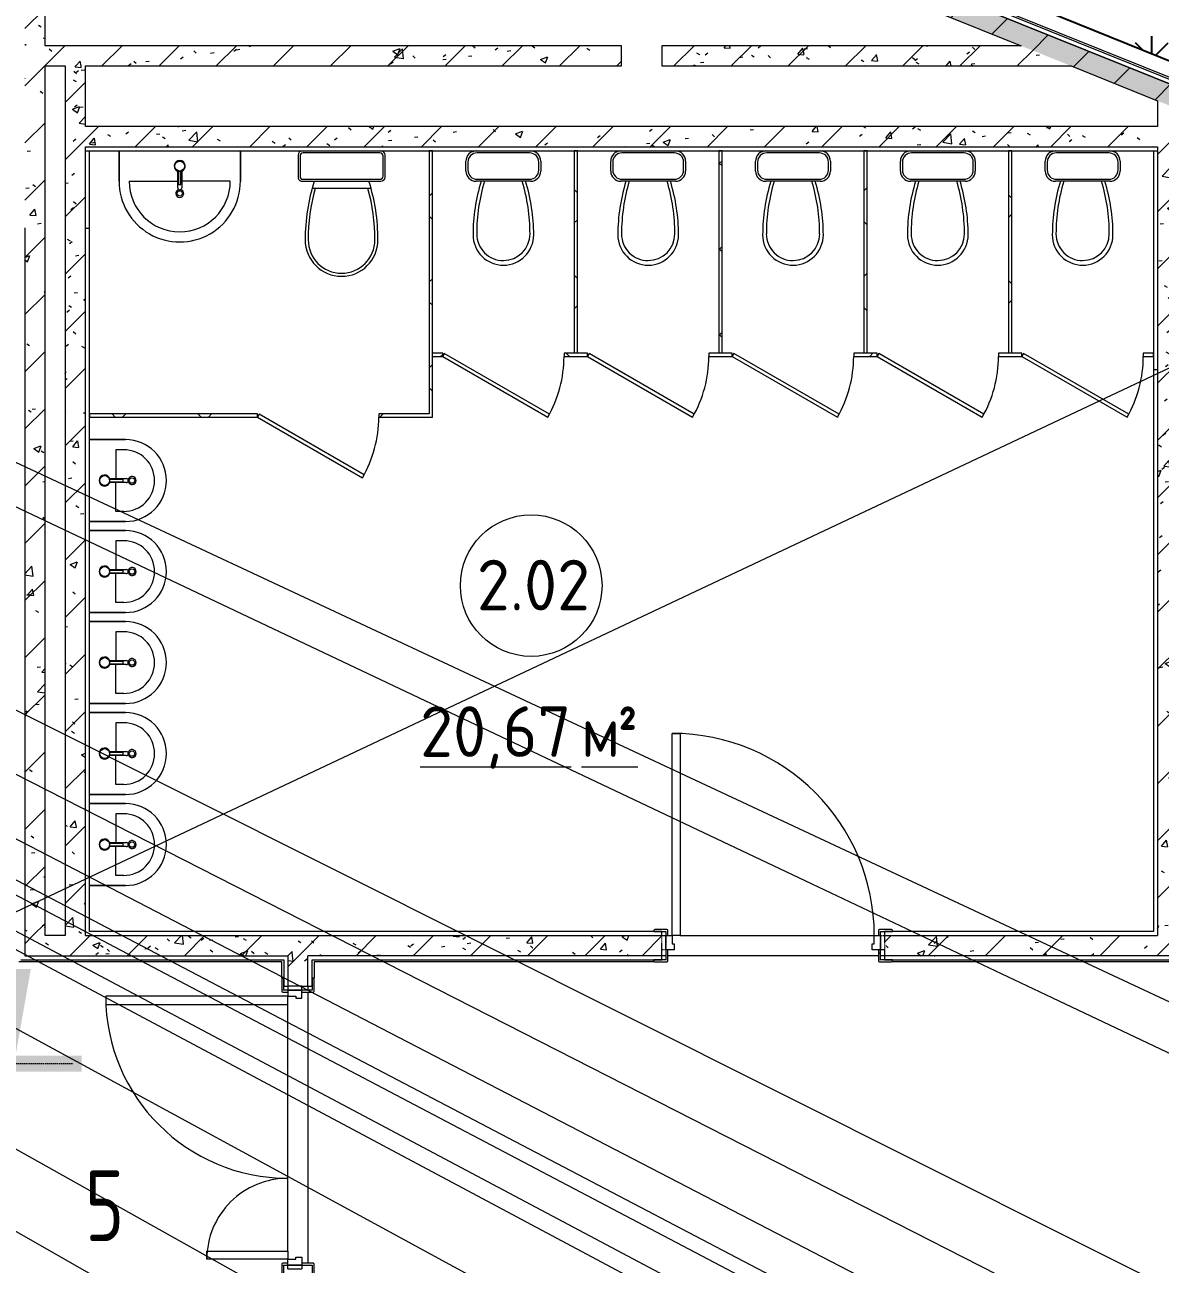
# Model space of a CAD drawing. Header units: millimetres. Extents: x -584918 to 2941280, y 3000189 to 4229862.
# Drawn here: x 164261 to 169875, y 3844641 to 3850769 of the extents above; entities that cross this region are included whole.
import ezdxf

# ---------------------------------------------------------------- set-up
doc = ezdxf.new("R2010")
doc.units = ezdxf.units.MM
doc.linetypes.add('ASVP_Линия разреза', pattern=[20, 0, -10, 0, -10])
doc.linetypes.add('ASVP_Невидимые', pattern=[5, 3, -2])
for name, color, linetype, lineweight in [('Двери', 7, 'Continuous', 0), ('Марки помещений', 7, 'Continuous', 0), ('Обобщенные модели', 7, 'Continuous', 0), ('Перекрытие', 7, 'Continuous', 0), ('Разрезы', 7, 'Continuous', 0), ('Сантехника', 7, 'Continuous', 0), ('Стены внутренние', 7, 'Continuous', 0), ('Стены наружные', 7, 'Continuous', 0), ('Стены несущие', 7, 'Continuous', 0), ('Стены отделка', 7, 'Continuous', 0), ('Стены перегородки', 7, 'Continuous', 0), ('экспертиза ДУ', 1, 'Continuous', 0), ('экспертиза ДУ пояснения', 6, 'Continuous', 0), ('экспертиза условные обозначения', 1, 'Continuous', 0)]:
    doc.layers.add(name, color=color, linetype=linetype, lineweight=lineweight)
doc.styles.add('GOST Common_2', font='', dxfattribs={"height": 500})
doc.styles.add('GOST Common_3', font='', dxfattribs={"width": 0.9, "height": 500})
doc.styles.add('GOST Common_4', font='', dxfattribs={"width": 0.8, "height": 700})
doc.styles.get('GOST Common_2').set_extended_font_data('GOST Common')
doc.styles.get('GOST Common_3').set_extended_font_data('GOST Common')
doc.styles.get('GOST Common_4').set_extended_font_data('GOST Common')
pattern_1 = [(45, (184030.3, 3824416.36), (-141.4214, 141.4214), [])]
pattern_2 = [(50, (184030.3, 3824416.36), (364.368, -31.8783), [38.1, -419.1]), (355, (184030.3, 3824416.36), (-70.486, 382.1133), [30.48, -335.28]), (100.451, (184060.67, 3824413.7), (293.885, 350.2334), [32.38, -356.18]), (46.184, (184030.3, 3824517.96), (542.1585, -84.086), [57.15, -628.65]), (96.636, (184075.5, 3824510.96), (474.805, 494.8554), [48.57, -534.27]), (351.184, (184030.3, 3824517.96), (474.81, 494.85), [45.72, -502.92]), (21, (184081.1, 3824492.56), (303.2285, -204.5305), [38.1, -419.1]), (326, (184081.1, 3824492.56), (123.604, 368.376), [30.48, -335.28]), (71.451, (184106.37, 3824475.52), (426.834, 163.8427), [32.38, -356.18]), (37.5, (184030.3, 3824416.36), (6.17665, 169.11015), [16.764, -314.452, 16.764, -323.596, -336.55]), (37.5, (184030.3, 3824416.36), (6.17665, 169.11015), [-671.576, 16.764, -319.786]), (7.5, (184030.3, 3824416.36), (133.6389, 200.3615), [16.764, -177.292, 16.764, -306.832, -128.27]), (7.5, (184030.3, 3824416.36), (133.6389, 200.3615), [-517.652, 16.764, -111.506]), (327.5, (183917.02, 3824416.36), (271.1818, -11.45836), [16.764, -110.236, 16.764, -379.476, -525.78]), (327.5, (183917.02, 3824416.36), (271.1818, -11.45836), [-523.24, 16.764, -509.016]), (317.5, (183866.22, 3824416.36), (296.2585, 50.8528), [16.764, -148.336, 16.764, -246.38, -373.38]), (317.5, (183866.22, 3824416.36), (296.2585, 50.8528), [-428.244, 16.764, -356.616])]
pattern_3 = [(45, (184030.3, 3824416.36), (-212.132, 212.132), []), (135, (184030.3, 3824416.36), (-212.132, -212.132), [])]
pattern_4 = [(90, (183626.44, 3579035.56), (-431.0523, 431.0523), [114.3, -747.8046]), (45, (183626.44, 3579035.56), (-431.0523, 431.0523), [114.3, -495.3]), (135, (183626.44, 3579035.56), (-431.0523, -431.0523), [114.3, -495.3])]

# ---------------------------------------------------------------- blocks, each defined once
blk = doc.blocks.new('ASVP_ДверьДеревянная_2 полотна - Межкомнатная 1300х2000h_полотна_ Г Л _1220 в свету_-7531502-АР Этаж 02')
at = {"layer": 'Двери', "lineweight": 18}
for p, q in [((650, 950), (610, 950)), ((610, 950), (610, 50)), ((650, 50), (650, 950)), ((-650, 450), (-610, 450)), ((-650, 50), (-650, 450)), ((-610, 450), (-610, 50)), ((-680, 50), (-650, 50)), ((-680, -20), (-680, 50)), ((-610, 50), (-650, 50)), ((-650, 50), (-650, 10)), ((-650, 10), (-640, 10)), ((-640, 10), (-640, -20)), ((610, 50), (650, 50)), ((650, 10), (640, 10)), ((640, 10), (640, -20)), ((680, 50), (650, 50)), ((650, 50), (650, 10)), ((680, -20), (680, 50)), ((-640, -20), (-680, -20)), ((640, -20), (680, -20))]:
    blk.add_line(p, q, dxfattribs=at)
at = {"layer": 'Двери', "linetype": 'ASVP_Невидимые', "lineweight": 18}
for p, q in [((-700, 50), (-680, 50)), ((-700, -20), (-700, 50)), ((-680, 50), (-680, -20)), ((700, 50), (680, 50)), ((680, 50), (680, -20)), ((700, -20), (700, 50)), ((-680, -20), (-700, -20)), ((680, -20), (700, -20))]:
    blk.add_line(p, q, dxfattribs=at)
at = {"layer": 'Двери'}
for centre, radius, start, end in [((650, 50), 900, 90, 180), ((-650, 50), 400, 360, 90)]:
    blk.add_arc(centre, radius, start, end, dxfattribs=at)
blk = doc.blocks.new('ASVP_НАЛИЧНИК МДФ_Двери - Наличник дверной МДФ-7523534-АР Этаж 02')
at = {"layer": 'Обобщенные модели'}
for p, q in [((-681, 0), (-740, 0)), ((-740, 0), (-740, -5)), ((-681, -1), (-681, 0)), ((-680, 50), (-680, -1)), ((-670, -5), (-670, 50)), ((670, 50), (670, -5)), ((680, -1), (680, 50)), ((740, 0), (681, 0)), ((681, 0), (681, -1)), ((740, -5), (740, 0)), ((-735, -10), (-675, -10)), ((-680, -1), (-681, -1)), ((675, -10), (735, -10)), ((681, -1), (680, -1))]:
    blk.add_line(p, q, dxfattribs=at)
for centre, start, end in [((-735, -5), 180, 270), ((-675, -5), 270, 360), ((675, -5), 180, 270), ((735, -5), 270, 360)]:
    blk.add_arc(centre, 5, start, end, dxfattribs=at)
blk = doc.blocks.new('ASVP_НАЛИЧНИК МДФ_Двери - Наличник дверной МДФ-V56-АР Этаж 02')
at = {"layer": 'Обобщенные модели'}
for p, q in [((-681, 0), (-740, 0)), ((-740, 0), (-740, -5)), ((-681, -1), (-681, 0)), ((-680, 20), (-680, -1)), ((-670, -5), (-670, 20)), ((670, 20), (670, -5)), ((680, -1), (680, 20)), ((740, 0), (681, 0)), ((681, 0), (681, -1)), ((740, -5), (740, 0)), ((-735, -10), (-675, -10)), ((-680, -1), (-681, -1)), ((675, -10), (735, -10)), ((681, -1), (680, -1))]:
    blk.add_line(p, q, dxfattribs=at)
for centre, start, end in [((-735, -5), 180, 270), ((-675, -5), 270, 360), ((675, -5), 180, 270), ((735, -5), 270, 360)]:
    blk.add_arc(centre, 5, start, end, dxfattribs=at)
blk = doc.blocks.new('ASVP_ДверьДеревянная_1 полотно - Санузел 1000х2000h_полотно_ Г Пр _950 в свету_-7523500-АР Этаж 02')
at = {"layer": 'Двери', "lineweight": 18}
for p, q in [((-500, 1050), (-460, 1050)), ((-500, 50), (-500, 1050)), ((-460, 1050), (-460, 50)), ((-530, 50), (-500, 50)), ((-530, -20), (-530, 50)), ((-460, 50), (-500, 50)), ((-500, 50), (-500, 10)), ((-500, 10), (-490, 10)), ((-490, 10), (-490, -20)), ((490, 10), (500, 10)), ((490, -20), (490, 10)), ((500, 50), (530, 50)), ((500, 10), (500, 50)), ((530, 50), (530, -20)), ((-490, -20), (-530, -20)), ((530, -20), (490, -20))]:
    blk.add_line(p, q, dxfattribs=at)
at = {"layer": 'Двери', "linetype": 'ASVP_Невидимые', "lineweight": 18}
for p, q in [((-550, 50), (-530, 50)), ((-550, -20), (-550, 50)), ((-530, 50), (-530, -20)), ((530, 50), (550, 50)), ((530, -20), (530, 50)), ((550, 50), (550, -20)), ((-530, -20), (-550, -20)), ((550, -20), (530, -20))]:
    blk.add_line(p, q, dxfattribs=at)
at = {"layer": 'Двери'}
blk.add_arc((-500, 50), 1000, 0, 90, dxfattribs=at)
blk = doc.blocks.new('ASVP_НАЛИЧНИК МДФ_Двери - Наличник дверной МДФ-V67-АР Этаж 02')
at = {"layer": 'Обобщенные модели'}
h = blk.add_hatch(dxfattribs=at)
h.set_pattern_fill('FP_12', color=256, style=0, pattern_type=2)
h.set_pattern_definition([(216.87, (16235.7, -21312.83), (1249.4985, 833.00223), [208.25, -1874.25]), (206.565, (16485.6, -21437.78), (-416.4998, -416.4999), [465.661, -465.661]), (198.435, (16485.6, -21646.03), (-832.99954, -416.50086), [263.418, -1053.671])])
h.paths.add_polyline_path([(-585, -10), (-525, -10), (-521.5, -8.5), (-520, -5), (-520, 50), (-530, 50), (-531, 0), (-590, -1), (-590, -5), (-588.5, -8.5)])
h.paths.add_polyline_path([(530, -10), (585, -10), (588.5, -8.5), (590, -5), (590, 0), (530, 0), (530, 50), (520, 50), (520, -5), (521.5, -8.5), (525, -10)])
for p, q in [((-531, 0), (-590, 0)), ((-590, 0), (-590, -5)), ((-531, -1), (-531, 0)), ((-530, 50), (-530, -1)), ((-520, -5), (-520, 50)), ((520, 50), (520, -5)), ((530, -1), (530, 50)), ((590, 0), (531, 0)), ((531, 0), (531, -1)), ((590, -5), (590, 0)), ((-585, -10), (-525, -10)), ((-530, -1), (-531, -1)), ((525, -10), (585, -10)), ((531, -1), (530, -1))]:
    blk.add_line(p, q, dxfattribs=at)
for centre, start, end in [((-585, -5), 180, 270), ((-525, -5), 270, 360), ((525, -5), 180, 270), ((585, -5), 270, 360)]:
    blk.add_arc(centre, 5, start, end, dxfattribs=at)
blk = doc.blocks.new('ASVP_НАЛИЧНИК МДФ_Двери - Наличник дверной МДФ-V68-АР Этаж 02')
at = {"layer": 'Обобщенные модели'}
for p, q in [((-531, 0), (-590, 0)), ((-590, 0), (-590, -5)), ((-531, -1), (-531, 0)), ((-530, 20), (-530, -1)), ((-520, -5), (-520, 20)), ((520, 20), (520, -5)), ((530, -1), (530, 20)), ((590, 0), (531, 0)), ((531, 0), (531, -1)), ((590, -5), (590, 0)), ((-585, -10), (-525, -10)), ((-530, -1), (-531, -1)), ((525, -10), (585, -10)), ((531, -1), (530, -1))]:
    blk.add_line(p, q, dxfattribs=at)
for centre, start, end in [((-585, -5), 180, 270), ((-525, -5), 270, 360), ((525, -5), 180, 270), ((585, -5), 270, 360)]:
    blk.add_arc(centre, 5, start, end, dxfattribs=at)
blk = doc.blocks.new('ASVP_2D_Раковина - Раковина 405х380 _детская_-7545342-АР Этаж 02')
at = {"layer": 'Сантехника'}
for p, q in [((-311.6, 187.5), (-311.6, 10)), ((-311.6, 10), (-311.6, 187.5)), ((-119.1, 110.6), (-119.1, 191.9)), ((-99.1, 191.9), (-99.1, 110.6)), ((93.4, 10), (93.4, 187.5)), ((93.4, 187.5), (93.4, 10)), ((-261.6, 179.3), (-261.6, 140)), ((-261.6, 140), (-119.1, 140)), ((-115.1, 176), (-115.1, 109.6)), ((-103.1, 176), (-115.1, 176)), ((-103.1, 109.6), (-103.1, 176)), ((43.4, 140), (-99.1, 140)), ((43.4, 179.3), (43.4, 140))]:
    blk.add_line(p, q, dxfattribs=at)
for centre, radius in [((-109.1, 220), 13.3), ((-109.1, 85), 24.5)]:
    blk.add_circle(centre, radius, dxfattribs=at)
for centre, radius, start, end in [((-109.1, 187.5), 202.5, 360, 180), ((-109.1, 187.5), 202.5, 360, 180), ((-109.1, 179.3), 152.5, 0, 180), ((-109.1, 220), 20, 284.14377, 255.85623), ((-109.1, 191.9), 10, 0, 180), ((-109.1, 85), 27.5, 102.60426, 77.39774), ((-109.1, 85), 25.3, 76.29328, 103.7089)]:
    blk.add_arc(centre, radius, start, end, dxfattribs=at)
blk = doc.blocks.new('Д_Эскиз_1П - Дверь_в_трансформируемой_перегородке-7567258-АР Этаж 02')
at = {"layer": 'Двери'}
for p, q in [((-292, 5.9), (-300, -8)), ((227.6, -294.1), (-292, 5.9)), ((-300, -8), (219.6, -308)), ((219.6, -308), (227.6, -294.1))]:
    blk.add_line(p, q, dxfattribs=at)
blk.add_arc((-300, -8), 600, 330, 360, dxfattribs=at)
blk = doc.blocks.new('ASVP_2D_Унитаз_Слив - Унитаз детский-7543592-АР Этаж 02')
at = {"layer": 'Сантехника'}
for p, q in [((-244.1, 160), (25.9, 160)), ((20.9, 150), (-239.1, 150)), ((-294.1, 60), (-294.1, 110)), ((-284.1, 105), (-284.1, 65)), ((65.9, 65), (65.9, 105)), ((75.9, 110), (75.9, 60)), ((-239.1, 20), (20.9, 20))]:
    blk.add_line(p, q, dxfattribs=at)
for centre, radius, start, end in [((-109.1, 425), 150, 90.09963, 180), ((-109.1, 420.1), 131.9, 90, 180), ((-109.1, 425), 150, 0, 90.09963), ((-109.1, 420.1), 131.9, 360, 90), ((638.7, 425), 897.8, 180, 197.16724), ((661.9, 420.1), 902.8, 180, 196.74355), ((-880.1, 420.1), 902.8, 343.25645, 360), ((-856.9, 425), 897.8, 342.83276, 0), ((-244.1, 110), 50, 90, 180), ((-239.1, 105), 45, 90, 180), ((20.9, 105), 45, 0, 90), ((25.9, 110), 50, 0, 90), ((-239.1, 65), 45, 180, 270), ((20.9, 65), 45, 270, 0), ((-244.1, 60), 50, 180, 270), ((25.9, 60), 50, 270, 0)]:
    blk.add_arc(centre, radius, start, end, dxfattribs=at)
blk = doc.blocks.new('ASVP_2D_Унитаз_Слив - Унитаз для взрослых-7543800-АР Этаж 02')
at = {"layer": 'Сантехника'}
for p, q in [((-254.8, 195), (36.7, 195)), ((-324.1, 140), (-324.1, 30)), ((-314.1, 135), (-314.1, 35)), ((85.9, 160), (-304.1, 160)), ((80.9, 150), (-299.1, 150)), ((95.9, 35), (95.9, 135)), ((105.9, 30), (105.9, 140)), ((-299.1, 20), (80.9, 20))]:
    blk.add_line(p, q, dxfattribs=at)
for centre, radius, start, end in [((-109.1, 450), 180, 90, 180), ((-109.1, 450), 165, 90, 180), ((-109.1, 450), 180, 0, 90), ((-109.1, 450), 165, 0, 90), ((676.9, 450), 966, 180, 197.47018), ((691.9, 450), 966, 180, 195.30619), ((-910.1, 450), 966, 344.69381, 0), ((-895.1, 450), 966, 342.52982, 0), ((-304.1, 140), 20, 90, 180), ((-299.1, 135), 15, 90, 180), ((80.9, 135), 15, 360, 90), ((85.9, 140), 20, 360, 90), ((-304.1, 30), 20, 180, 270), ((-299.1, 35), 15, 180, 270), ((80.9, 35), 15, 270, 0), ((85.9, 30), 20, 270, 360)]:
    blk.add_arc(centre, radius, start, end, dxfattribs=at)
blk = doc.blocks.new('ASVP_2D_Раковина - Раковина 600х450-7567269-АР Этаж 02')
at = {"layer": 'Сантехника'}
for p, q in [((-119.1, 110.6), (-119.1, 191.9)), ((-99.1, 191.9), (-99.1, 110.6)), ((-409.1, 160), (-409.1, 10)), ((-409.1, 10), (-409.1, 160)), ((-359.1, 160), (-119.1, 160)), ((-115.1, 176), (-115.1, 109.6)), ((-103.1, 176), (-115.1, 176)), ((-103.1, 109.6), (-103.1, 176)), ((140.9, 160), (-99.1, 160)), ((190.9, 10), (190.9, 160)), ((190.9, 160), (190.9, 10))]:
    blk.add_line(p, q, dxfattribs=at)
for centre, radius in [((-109.1, 220), 13.3), ((-109.1, 85), 24.5)]:
    blk.add_circle(centre, radius, dxfattribs=at)
for centre, radius, start, end in [((-109.1, 160), 300, 360, 180), ((-109.1, 160), 300, 360, 180), ((-109.1, 160), 250, 0, 180), ((-109.1, 220), 20, 284.14377, 255.85623), ((-109.1, 191.9), 10, 0, 180), ((-109.1, 85), 27.5, 102.60426, 77.39774), ((-109.1, 85), 25.3, 76.29328, 103.7089)]:
    blk.add_arc(centre, radius, start, end, dxfattribs=at)
blk = doc.blocks.new('ASVP_Марка_Помещение_ДваЗначения - Номер Площадь-685795-АР Этаж 02')
at = {"layer": 'Марки помещений'}
blk.add_circle((0, 0), 3.5, dxfattribs=at)
blk = doc.blocks.new('Разрез - Номер вида сзади_3_5 мм-64069-АР Этаж 02')
at = {"layer": 'Разрезы'}
for points in [[(9.798, 0.404), (9.798, -0.394), (-0.333, -0.394), (-0.333, 0.404)], [(2.176, -4.675), (3, 0), (3.824, -4.675)]]:
    blk.add_hatch(color=256, dxfattribs=at).paths.add_polyline_path(points)
at = {"layer": 'Разрезы', "lineweight": 20}
blk.add_line((3, -3), (3, -9.663), dxfattribs=at)

msp = doc.modelspace()

# ---------------------------------------------------------------- hatches: boundary and pattern name
at = {"layer": 'Стены внутренние'}
h = msp.add_hatch(dxfattribs=at)
h.set_pattern_fill('FP_1', color=256, style=0, pattern_type=2)
h.set_pattern_definition(pattern_1)
h.paths.add_polyline_path([(173111.203, 3849084.077), (173111.203, 3849191.891), (164153.668, 3852801.644), (164116.291, 3852708.892), (173043.663, 3849111.294)])
h = msp.add_hatch(dxfattribs=at)
h.set_pattern_fill('FP_2', color=256, style=0, pattern_type=2)
h.set_pattern_definition(pattern_2)
h.paths.add_polyline_path([(173111.203, 3849084.077), (173111.203, 3849191.891), (164153.668, 3852801.644), (164116.291, 3852708.892), (173043.663, 3849111.294)])
h = msp.add_hatch(dxfattribs=at)
h.set_pattern_fill('FP_1', color=256, style=0, pattern_type=2)
h.set_pattern_definition(pattern_1)
h.paths.add_polyline_path([(164314.328, 3846265.697), (164361.203, 3846265.697), (164361.203, 3852610.196), (164261.203, 3852650.495), (164261.203, 3846265.697)])
h = msp.add_hatch(dxfattribs=at)
h.set_pattern_fill('FP_2', color=256, style=0, pattern_type=2)
h.set_pattern_definition(pattern_2)
h.paths.add_polyline_path([(164314.328, 3846265.697), (164361.203, 3846265.697), (164361.203, 3852610.196), (164261.203, 3852650.495), (164261.203, 3846265.697)])
h = msp.add_hatch(dxfattribs=at)
h.set_pattern_fill('FP_1', color=256, style=0, pattern_type=2)
h.set_pattern_definition(pattern_1)
h.paths.add_polyline_path([(164461.203, 3850565.697), (167211.203, 3850565.697), (167211.203, 3850665.697), (164361.203, 3850665.697), (164361.203, 3850565.697), (164366.241, 3850565.697)])
h = msp.add_hatch(dxfattribs=at)
h.set_pattern_fill('FP_2', color=256, style=0, pattern_type=2)
h.set_pattern_definition(pattern_2)
h.paths.add_polyline_path([(164461.203, 3850565.697), (167211.203, 3850565.697), (167211.203, 3850665.697), (164361.203, 3850665.697), (164361.203, 3850565.697), (164366.241, 3850565.697)])
h = msp.add_hatch(dxfattribs=at)
h.set_pattern_fill('FP_1', color=256, style=0, pattern_type=2)
h.set_pattern_definition(pattern_1)
h.paths.add_polyline_path([(169434.588, 3850565.697), (169186.44, 3850665.697), (167411.203, 3850665.697), (167411.203, 3850565.697), (169422.063, 3850565.697)])
h = msp.add_hatch(dxfattribs=at)
h.set_pattern_fill('FP_2', color=256, style=0, pattern_type=2)
h.set_pattern_definition(pattern_2)
h.paths.add_polyline_path([(169434.588, 3850565.697), (169186.44, 3850665.697), (167411.203, 3850665.697), (167411.203, 3850565.697), (169422.063, 3850565.697)])
h = msp.add_hatch(dxfattribs=at)
h.set_pattern_fill('FP_1', color=256, style=0, pattern_type=2)
h.set_pattern_definition(pattern_1)
h.paths.add_polyline_path([(164561.203, 3846265.697), (164561.203, 3850565.697), (164461.203, 3850565.697), (164461.203, 3846265.697), (164530.628, 3846265.697)])
h = msp.add_hatch(dxfattribs=at)
h.set_pattern_fill('FP_2', color=256, style=0, pattern_type=2)
h.set_pattern_definition(pattern_2)
h.paths.add_polyline_path([(164561.203, 3846265.697), (164561.203, 3850565.697), (164461.203, 3850565.697), (164461.203, 3846265.697), (164530.628, 3846265.697)])
h = msp.add_hatch(dxfattribs=at)
h.set_pattern_fill('FP_1', color=256, style=0, pattern_type=2)
h.set_pattern_definition(pattern_1)
h.paths.add_polyline_path([(169961.203, 3846265.697), (169961.203, 3850353.48), (169861.203, 3850393.778), (169861.203, 3846265.697)])
h = msp.add_hatch(dxfattribs=at)
h.set_pattern_fill('FP_2', color=256, style=0, pattern_type=2)
h.set_pattern_definition(pattern_2)
h.paths.add_polyline_path([(169961.203, 3846265.697), (169961.203, 3850353.48), (169861.203, 3850393.778), (169861.203, 3846265.697)])
h = msp.add_hatch(dxfattribs=at)
h.set_pattern_fill('FP_1', color=256, style=0, pattern_type=2)
h.set_pattern_definition(pattern_1)
h.paths.add_polyline_path([(169842.942, 3850165.697), (169861.203, 3850165.697), (169861.203, 3850265.697), (164561.203, 3850265.697), (164561.203, 3850165.697), (169360.004, 3850165.697)])
h = msp.add_hatch(dxfattribs=at)
h.set_pattern_fill('FP_2', color=256, style=0, pattern_type=2)
h.set_pattern_definition(pattern_2)
h.paths.add_polyline_path([(169842.942, 3850165.697), (169861.203, 3850165.697), (169861.203, 3850265.697), (164561.203, 3850265.697), (164561.203, 3850165.697), (169360.004, 3850165.697)])
h = msp.add_hatch(dxfattribs=at)
h.set_pattern_fill('FP_1', color=256, style=0, pattern_type=2)
h.set_pattern_definition(pattern_1)
h.paths.add_polyline_path([(164461.203, 3846165.697), (167411.203, 3846165.697), (167411.203, 3846265.697), (164261.203, 3846265.697), (164261.203, 3846165.697), (164361.203, 3846165.697)])
h.paths.add_polyline_path([(169961.203, 3846165.697), (170061.203, 3846165.697), (170061.203, 3846265.697), (168511.203, 3846265.697), (168511.203, 3846165.697), (169861.203, 3846165.697)])
h = msp.add_hatch(dxfattribs=at)
h.set_pattern_fill('FP_2', color=256, style=0, pattern_type=2)
h.set_pattern_definition(pattern_2)
h.paths.add_polyline_path([(164461.203, 3846165.697), (167411.203, 3846165.697), (167411.203, 3846265.697), (164261.203, 3846265.697), (164261.203, 3846165.697), (164361.203, 3846165.697)])
h.paths.add_polyline_path([(169961.203, 3846165.697), (170061.203, 3846165.697), (170061.203, 3846265.697), (168511.203, 3846265.697), (168511.203, 3846165.697), (169861.203, 3846165.697)])
h = msp.add_hatch(dxfattribs=at)
h.set_pattern_fill('FP_1', color=256, style=0, pattern_type=2)
h.set_pattern_definition(pattern_1)
h.paths.add_polyline_path([(165661.203, 3844565.697), (165661.203, 3844615.697), (165561.203, 3844615.697), (165561.203, 3844565.697)])
h.paths.add_polyline_path([(165631.203, 3846015.697), (165661.203, 3846015.697), (165661.203, 3846165.697), (165561.203, 3846165.697), (165561.203, 3846015.697)])
h = msp.add_hatch(dxfattribs=at)
h.set_pattern_fill('FP_2', color=256, style=0, pattern_type=2)
h.set_pattern_definition(pattern_2)
h.paths.add_polyline_path([(165661.203, 3844565.697), (165661.203, 3844615.697), (165561.203, 3844615.697), (165561.203, 3844565.697)])
h.paths.add_polyline_path([(165631.203, 3846015.697), (165661.203, 3846015.697), (165661.203, 3846165.697), (165561.203, 3846165.697), (165561.203, 3846015.697)])
at = {"layer": 'Стены наружные'}
h = msp.add_hatch(dxfattribs=at)
h.set_pattern_fill('FP_14', color=256, style=0, pattern_type=2)
h.set_pattern_definition(pattern_3)
h.paths.add_polyline_path([(166261.203, 3848829.697), (166277.203, 3848829.697), (166277.203, 3850145.697), (166261.203, 3850145.697), (166261.203, 3848845.697)])
h = msp.add_hatch(dxfattribs=at)
h.set_pattern_fill('FP_14', color=256, style=0, pattern_type=2)
h.set_pattern_definition(pattern_3)
h.paths.add_polyline_path([(166993.203, 3849145.697), (166993.203, 3850145.697), (166977.203, 3850145.697), (166977.203, 3849145.697)])
h = msp.add_hatch(dxfattribs=at)
h.set_pattern_fill('FP_14', color=256, style=0, pattern_type=2)
h.set_pattern_definition(pattern_3)
h.paths.add_polyline_path([(167709.203, 3849145.697), (167709.203, 3850145.697), (167693.203, 3850145.697), (167693.203, 3849145.697)])
h = msp.add_hatch(dxfattribs=at)
h.set_pattern_fill('FP_14', color=256, style=0, pattern_type=2)
h.set_pattern_definition(pattern_3)
h.paths.add_polyline_path([(168409.203, 3849145.697), (168425.203, 3849145.697), (168425.203, 3850145.697), (168409.203, 3850145.697), (168409.203, 3849651.906)])
h = msp.add_hatch(dxfattribs=at)
h.set_pattern_fill('FP_14', color=256, style=0, pattern_type=2)
h.set_pattern_definition(pattern_3)
h.paths.add_polyline_path([(169125.203, 3849145.697), (169141.203, 3849145.697), (169141.203, 3850145.697), (169125.203, 3850145.697), (169125.203, 3849651.906)])
h = msp.add_hatch(dxfattribs=at)
h.set_pattern_fill('FP_14', color=256, style=0, pattern_type=2)
h.set_pattern_definition(pattern_3)
h.paths.add_polyline_path([(167709.203, 3849129.697), (167759.203, 3849129.697), (167759.203, 3849145.697), (167643.203, 3849145.697), (167643.203, 3849129.697), (167693.203, 3849129.697)])
h.paths.add_polyline_path([(169841.203, 3849129.697), (169841.203, 3849145.697), (169791.203, 3849145.697), (169791.203, 3849129.697)])
h.paths.add_polyline_path([(166327.203, 3849129.697), (166327.203, 3849145.697), (166277.203, 3849145.697), (166277.203, 3849129.697)])
h.paths.add_polyline_path([(166927.203, 3849129.697), (167043.203, 3849129.697), (167043.203, 3849145.697), (166927.203, 3849145.697)])
h.paths.add_polyline_path([(168425.203, 3849129.697), (168475.203, 3849129.697), (168475.203, 3849145.697), (168359.203, 3849145.697), (168359.203, 3849129.697), (168409.203, 3849129.697)])
h.paths.add_polyline_path([(169141.203, 3849129.697), (169191.203, 3849129.697), (169191.203, 3849145.697), (169075.203, 3849145.697), (169075.203, 3849129.697), (169125.203, 3849129.697)])
h = msp.add_hatch(dxfattribs=at)
h.set_pattern_fill('FP_14', color=256, style=0, pattern_type=2)
h.set_pattern_definition(pattern_3)
h.paths.add_polyline_path([(166261.203, 3848829.697), (166261.203, 3848845.697), (166011.203, 3848845.697), (166011.203, 3848829.697)])
h.paths.add_polyline_path([(164581.203, 3848829.697), (165411.203, 3848829.697), (165411.203, 3848845.697), (164581.203, 3848845.697)])
at = {"layer": 'экспертиза условные обозначения', "lineweight": -3}
h = msp.add_hatch(dxfattribs=at)
h.set_pattern_fill('GRASS', color=3, scale=24)
h.set_pattern_definition(pattern_4)
edge = h.paths.add_edge_path()
edge.add_line((162711.203, 3849965.697), (162711.203, 3851861.507))
edge.add_arc((163820.96, 3851847.056), 1109.851, 68.7973756, 179.2539253, ccw=False)
edge.add_line((164222.357, 3852881.778), (165338.316, 3852432.063))
edge.add_line((165338.316, 3852432.063), (166048.491, 3854194.349))
edge.add_line((166048.491, 3854194.349), (159932.508, 3856664.389))
edge.add_line((159932.508, 3856664.389), (159911.203, 3849965.697))
edge.add_line((159911.203, 3849965.697), (162711.203, 3849965.697))
h = msp.add_hatch(dxfattribs=at)
h.set_pattern_fill('GRASS', color=3, scale=24)
h.set_pattern_definition(pattern_4)
edge = h.paths.add_edge_path()
edge.add_line((165449.618, 3852387.21), (166159.793, 3854149.496))
edge.add_line((166159.793, 3854149.496), (183114.838, 3847316.866))
edge.add_line((183114.838, 3847316.866), (182404.664, 3845554.58))
edge.add_line((182404.664, 3845554.58), (177800.899, 3847415.219))
edge.add_arc((177378.984, 3846379.908), 1117.981, 67.8278443, 178.9159405)
edge.add_line((176261.203, 3846401.059), (176261.203, 3844565.697))
edge.add_line((176261.203, 3844565.697), (173308.434, 3844565.697))
edge.add_line((173308.434, 3844565.697), (173311.203, 3849219.109))
edge.add_line((173311.203, 3849219.109), (169300.899, 3850840.592))
edge.add_line((169300.899, 3850840.592), (166608.434, 3851925.615))

# ---------------------------------------------------------------- linework, layer by layer
at = {"layer": 'Перекрытие'}
for p, q in [((167501.203, 3846265.697), (168461.203, 3846265.697)), ((167431.203, 3846165.697), (167411.203, 3846165.697)), ((168481.203, 3846165.697), (167441.203, 3846165.697)), ((168511.203, 3846165.697), (168491.203, 3846165.697)), ((165661.203, 3846015.697), (165661.203, 3845995.697)), ((165661.203, 3845985.697), (165661.203, 3844645.697)), ((165561.203, 3844705.697), (165561.203, 3845925.697))]:
    msp.add_line(p, q, dxfattribs=at)
at = {"layer": 'Разрезы', "linetype": 'ASVP_Линия разреза'}
msp.add_line((163191.332, 3845632.618), (164508.444, 3845632.618), dxfattribs=at)
at = {"layer": 'Стены внутренние'}
for p, q in [((165451.279, 3852311.07), (173341.203, 3849131.549)), ((165531.203, 3846135.697), (164231.203, 3846135.697)), ((165531.203, 3846055.697), (165531.203, 3846135.697)), ((167371.203, 3846135.697), (165691.203, 3846135.697)), ((165691.203, 3846135.697), (165691.203, 3846055.697)), ((167371.203, 3846135.697), (167371.203, 3846140.697)), ((168551.203, 3846135.697), (168551.203, 3846140.697)), ((170826.203, 3846135.697), (168551.203, 3846135.697)), ((165531.203, 3846055.697), (165536.203, 3846055.697)), ((165691.203, 3846055.697), (165686.203, 3846055.697))]:
    msp.add_line(p, q, dxfattribs=at)
at = {"layer": 'Стены несущие'}
for p, q in [((173311.203, 3849111.294), (164153.668, 3852801.644)), ((164361.203, 3850665.697), (164361.203, 3852610.196)), ((164361.203, 3852610.196), (169186.44, 3850665.697)), ((167211.203, 3850665.697), (164361.203, 3850665.697)), ((167211.203, 3850565.697), (167211.203, 3850665.697)), ((169186.44, 3850665.697), (167411.203, 3850665.697)), ((167411.203, 3850665.697), (167411.203, 3850565.697)), ((164361.203, 3846265.697), (164361.203, 3850565.697)), ((164361.203, 3850565.697), (164461.203, 3850565.697)), ((164461.203, 3850565.697), (164461.203, 3846265.697)), ((164561.203, 3850565.697), (167211.203, 3850565.697)), ((164561.203, 3850265.697), (164561.203, 3850565.697)), ((167411.203, 3850565.697), (169434.588, 3850565.697)), ((169434.588, 3850565.697), (169861.203, 3850393.778)), ((169861.203, 3850393.778), (169861.203, 3850265.697)), ((169861.203, 3850265.697), (164561.203, 3850265.697)), ((164561.203, 3850165.697), (169861.203, 3850165.697)), ((164561.203, 3846265.697), (164561.203, 3850165.697)), ((169861.203, 3850165.697), (169861.203, 3846265.697)), ((164261.203, 3849765.697), (164261.203, 3846165.697)), ((164461.203, 3846265.697), (164361.203, 3846265.697)), ((164561.203, 3846265.697), (167411.203, 3846265.697)), ((168511.203, 3846265.697), (169861.203, 3846265.697)), ((164261.203, 3846165.697), (165561.203, 3846165.697)), ((165561.203, 3846165.697), (165561.203, 3846015.697)), ((165661.203, 3846015.697), (165661.203, 3846165.697)), ((167411.203, 3846165.697), (165661.203, 3846165.697)), ((167411.203, 3846165.697), (167411.203, 3846195.697)), ((168511.203, 3846195.697), (168511.203, 3846165.697)), ((170161.203, 3846165.697), (168511.203, 3846165.697)), ((165631.203, 3846015.697), (165661.203, 3846015.697))]:
    msp.add_line(p, q, dxfattribs=at)
at = {"layer": 'Стены отделка'}
for p, q in [((173331.203, 3849124.797), (165447.542, 3852301.795)), ((165440.066, 3852283.245), (173311.203, 3849111.294)), ((164561.203, 3850145.697), (169861.203, 3850145.697)), ((164581.203, 3846285.697), (164581.203, 3850145.697)), ((169841.203, 3850145.697), (169841.203, 3846285.697)), ((164561.203, 3849764.102), (164581.203, 3849764.102)), ((169841.203, 3849064.102), (169861.203, 3849064.102)), ((167411.203, 3846285.697), (164581.203, 3846285.697)), ((167411.203, 3846265.697), (167411.203, 3846285.697)), ((169841.203, 3846285.697), (168511.203, 3846285.697)), ((168511.203, 3846285.697), (168511.203, 3846265.697)), ((167411.203, 3846145.697), (167411.203, 3846165.697)), ((168511.203, 3846165.697), (168511.203, 3846145.697)), ((164241.203, 3846145.697), (165541.203, 3846145.697)), ((165541.203, 3846145.697), (165541.203, 3846015.697)), ((165681.203, 3846145.697), (167411.203, 3846145.697)), ((165681.203, 3846015.697), (165681.203, 3846145.697)), ((168511.203, 3846145.697), (170861.203, 3846145.697)), ((165541.203, 3846015.697), (165561.203, 3846015.697)), ((165661.203, 3846015.697), (165681.203, 3846015.697))]:
    msp.add_line(p, q, dxfattribs=at)
at = {"layer": 'Стены перегородки'}
for p, q in [((166261.203, 3850145.697), (166261.203, 3848845.697)), ((166277.203, 3850145.697), (166261.203, 3850145.697)), ((166277.203, 3848829.697), (166277.203, 3850145.697)), ((166977.203, 3850145.697), (166977.203, 3849145.697)), ((166993.203, 3850145.697), (166977.203, 3850145.697)), ((166993.203, 3849145.697), (166993.203, 3850145.697)), ((167693.203, 3850145.697), (167693.203, 3849145.697)), ((167709.203, 3850145.697), (167693.203, 3850145.697)), ((167709.203, 3849145.697), (167709.203, 3850145.697)), ((168409.203, 3850145.697), (168409.203, 3849145.697)), ((168425.203, 3850145.697), (168409.203, 3850145.697)), ((168425.203, 3849145.697), (168425.203, 3850145.697)), ((169125.203, 3850145.697), (169125.203, 3849145.697)), ((169141.203, 3850145.697), (169125.203, 3850145.697)), ((169141.203, 3849145.697), (169141.203, 3850145.697)), ((166327.203, 3849145.697), (166277.203, 3849145.697)), ((166277.203, 3849129.697), (166327.203, 3849129.697)), ((166327.203, 3849129.697), (166327.203, 3849145.697)), ((167043.203, 3849145.697), (166927.203, 3849145.697)), ((166927.203, 3849145.697), (166927.203, 3849129.697)), ((166927.203, 3849129.697), (167043.203, 3849129.697)), ((167043.203, 3849129.697), (167043.203, 3849145.697)), ((167759.203, 3849145.697), (167643.203, 3849145.697)), ((167643.203, 3849145.697), (167643.203, 3849129.697)), ((167643.203, 3849129.697), (167759.203, 3849129.697)), ((167759.203, 3849129.697), (167759.203, 3849145.697)), ((168475.203, 3849145.697), (168359.203, 3849145.697)), ((168359.203, 3849145.697), (168359.203, 3849129.697)), ((168359.203, 3849129.697), (168475.203, 3849129.697)), ((168475.203, 3849129.697), (168475.203, 3849145.697)), ((169191.203, 3849145.697), (169075.203, 3849145.697)), ((169075.203, 3849145.697), (169075.203, 3849129.697)), ((169075.203, 3849129.697), (169191.203, 3849129.697)), ((169191.203, 3849129.697), (169191.203, 3849145.697)), ((169841.203, 3849145.697), (169791.203, 3849145.697)), ((169791.203, 3849145.697), (169791.203, 3849129.697)), ((169791.203, 3849129.697), (169841.203, 3849129.697)), ((169841.203, 3849129.697), (169841.203, 3849145.697)), ((165411.203, 3848845.697), (164581.203, 3848845.697)), ((164581.203, 3848845.697), (164581.203, 3848829.697)), ((164581.203, 3848829.697), (165411.203, 3848829.697)), ((165411.203, 3848829.697), (165411.203, 3848845.697)), ((166261.203, 3848845.697), (166011.203, 3848845.697)), ((166011.203, 3848845.697), (166011.203, 3848829.697)), ((166011.203, 3848829.697), (166277.203, 3848829.697))]:
    msp.add_line(p, q, dxfattribs=at)
at = {"layer": 'экспертиза ДУ'}
msp.add_lwpolyline([(98367.279, 3815328.128), (179694.671, 3853683.015)], dxfattribs=at)
at = {"layer": 'экспертиза ДУ пояснения'}
for points in [[(169871.49, 3842728.499), (127632.222, 3865719.663)], [(127632.222, 3865719.663), (170829.006, 3842777.3)], [(127632.222, 3865719.663), (182583.877, 3836395.57)], [(183477.908, 3836444.323), (127632.222, 3865719.663)], [(189381.376, 3830415.598), (127632.222, 3865719.663)], [(127632.222, 3865719.663), (190303.722, 3830587.545)], [(196251.948, 3830728.236), (127632.222, 3865719.663)], [(127632.222, 3865719.663), (197324.351, 3830787.504)], [(202853.373, 3826133.956), (127632.222, 3865719.663)], [(127632.222, 3865719.663), (203742.915, 3826246.124)], [(209860.825, 3826760.098), (127632.222, 3865719.663)], [(127632.222, 3865719.663), (210809.562, 3826812.887)]]:
    msp.add_lwpolyline(points, dxfattribs=at)
at = {"layer": 'экспертиза условные обозначения', "color": 3, "lineweight": -3}
msp.add_lwpolyline([(165449.618, 3852387.21), (166159.793, 3854149.496), (183114.838, 3847316.866), (182404.664, 3845554.58), (177800.899, 3847415.219, 0.52661635), (176261.203, 3846401.059), (176261.203, 3844565.697), (173308.434, 3844565.697), (173311.203, 3849219.109), (169300.899, 3850840.592), (166608.434, 3851925.615)], format="xyb", dxfattribs=at)

# ---------------------------------------------------------------- block references
at = {"layer": 'Двери'}
for name, p in [('Д_Эскиз_1П - Дверь_в_трансформируемой_перегородке-7567258-АР Этаж 02', (166627.203, 3849137.697)), ('Д_Эскиз_1П - Дверь_в_трансформируемой_перегородке-7567258-АР Этаж 02', (167343.203, 3849137.697)), ('Д_Эскиз_1П - Дверь_в_трансформируемой_перегородке-7567258-АР Этаж 02', (168059.203, 3849137.697)), ('Д_Эскиз_1П - Дверь_в_трансформируемой_перегородке-7567258-АР Этаж 02', (168775.203, 3849137.697)), ('Д_Эскиз_1П - Дверь_в_трансформируемой_перегородке-7567258-АР Этаж 02', (169491.203, 3849137.697)), ('Д_Эскиз_1П - Дверь_в_трансформируемой_перегородке-7567258-АР Этаж 02', (165711.203, 3848837.697)), ('ASVP_ДверьДеревянная_1 полотно - Санузел 1000х2000h_полотно_ Г Пр _950 в свету_-7523500-АР Этаж 02', (167961.203, 3846215.697))]:
    msp.add_blockref(name, p, dxfattribs=at)
at = {"layer": 'Двери', "rotation": 89.99999999999993}
msp.add_blockref('ASVP_ДверьДеревянная_2 полотна - Межкомнатная 1300х2000h_полотна_ Г Л _1220 в свету_-7531502-АР Этаж 02', (165611.203, 3845315.697), dxfattribs=at)
at = {"layer": 'Марки помещений', "xscale": 99.99999999999993, "yscale": 99.99999999999993, "zscale": 99.99999999999993}
msp.add_blockref('ASVP_Марка_Помещение_ДваЗначения - Номер Площадь-685795-АР Этаж 02', (166764.919, 3847996.284), dxfattribs=at)
at = {"layer": 'Обобщенные модели'}
for name, p, rotation in [('ASVP_НАЛИЧНИК МДФ_Двери - Наличник дверной МДФ-V68-АР Этаж 02', (167961.203, 3846285.697), 180), ('ASVP_НАЛИЧНИК МДФ_Двери - Наличник дверной МДФ-V56-АР Этаж 02', (165541.203, 3845315.697), 269.9999999999997), ('ASVP_НАЛИЧНИК МДФ_Двери - Наличник дверной МДФ-7523534-АР Этаж 02', (165681.203, 3845315.697), 89.99999999999993)]:
    msp.add_blockref(name, p, dxfattribs=dict(at, rotation=rotation))
msp.add_blockref('ASVP_НАЛИЧНИК МДФ_Двери - Наличник дверной МДФ-V67-АР Этаж 02', (167961.203, 3846145.697), dxfattribs=at)
at = {"layer": 'Разрезы', "xscale": 99.99999999999993, "yscale": 99.99999999999993, "zscale": 99.99999999999993, "rotation": 180}
msp.add_blockref('Разрез - Номер вида сзади_3_5 мм-64069-АР Этаж 02', (164508.444, 3845632.618), dxfattribs=at)
at = {"layer": 'Сантехника'}
for name, p, rotation in [('ASVP_2D_Раковина - Раковина 600х450-7567269-АР Этаж 02', (164918.129, 3850155.697), 180), ('ASVP_2D_Унитаз_Слив - Унитаз для взрослых-7543800-АР Этаж 02', (165718.129, 3850155.697), 180), ('ASVP_2D_Унитаз_Слив - Унитаз детский-7543592-АР Этаж 02', (166518.129, 3850155.697), 180), ('ASVP_2D_Унитаз_Слив - Унитаз детский-7543592-АР Этаж 02', (167234.129, 3850155.697), 180), ('ASVP_2D_Унитаз_Слив - Унитаз детский-7543592-АР Этаж 02', (167950.129, 3850155.697), 180), ('ASVP_2D_Унитаз_Слив - Унитаз детский-7543592-АР Этаж 02', (168666.129, 3850155.697), 180), ('ASVP_2D_Унитаз_Слив - Унитаз детский-7543592-АР Этаж 02', (169382.129, 3850155.697), 180), ('ASVP_2D_Раковина - Раковина 405х380 _детская_-7545342-АР Этаж 02', (164571.203, 3848406.623), 270.0000000000417), ('ASVP_2D_Раковина - Раковина 405х380 _детская_-7545342-АР Этаж 02', (164571.203, 3847956.623), 270.0000000000417), ('ASVP_2D_Раковина - Раковина 405х380 _детская_-7545342-АР Этаж 02', (164571.203, 3847506.623), 270.0000000000417), ('ASVP_2D_Раковина - Раковина 405х380 _детская_-7545342-АР Этаж 02', (164571.203, 3847056.623), 270.0000000000417), ('ASVP_2D_Раковина - Раковина 405х380 _детская_-7545342-АР Этаж 02', (164571.203, 3846606.623), 270.0000000000417)]:
    msp.add_blockref(name, p, dxfattribs=dict(at, rotation=rotation))

# ---------------------------------------------------------------- texts
at = {"layer": 'Марки помещений', "char_height": 250, "attachment_point": 1}
for s, insert, width, style in [('2.02', (166496.262, 3848124.009), 663.79725, 'GOST Common_2'), ('\\L20,67 ', (166215.476, 3847399.479), 966.83512, 'GOST Common_2'), ('\\L\\fGOST Common|b0|i0|c238|p34|;\\W.9;\\L²', (167191.788, 3847399.479), 165.94931, 'GOST Common_3'), ('\\L\\fGOST Common|b0|i0|c204|p34|;\\W.9;\\Lм', (167013.194, 3847399.479), 216.45562, 'GOST Common_2')]:
    msp.add_mtext(s, dxfattribs=dict(at, insert=insert, width=width, style=style))
at = {"layer": 'Разрезы', "insert": (164558.443, 3845104.924), "char_height": 350, "width": 243.713, "attachment_point": 1, "style": 'GOST Common_4'}
msp.add_mtext('\\fGOST Common|b0|i0|c204|p34|;\\W.8;5', dxfattribs=at)

doc.saveas('drawing.dxf')
